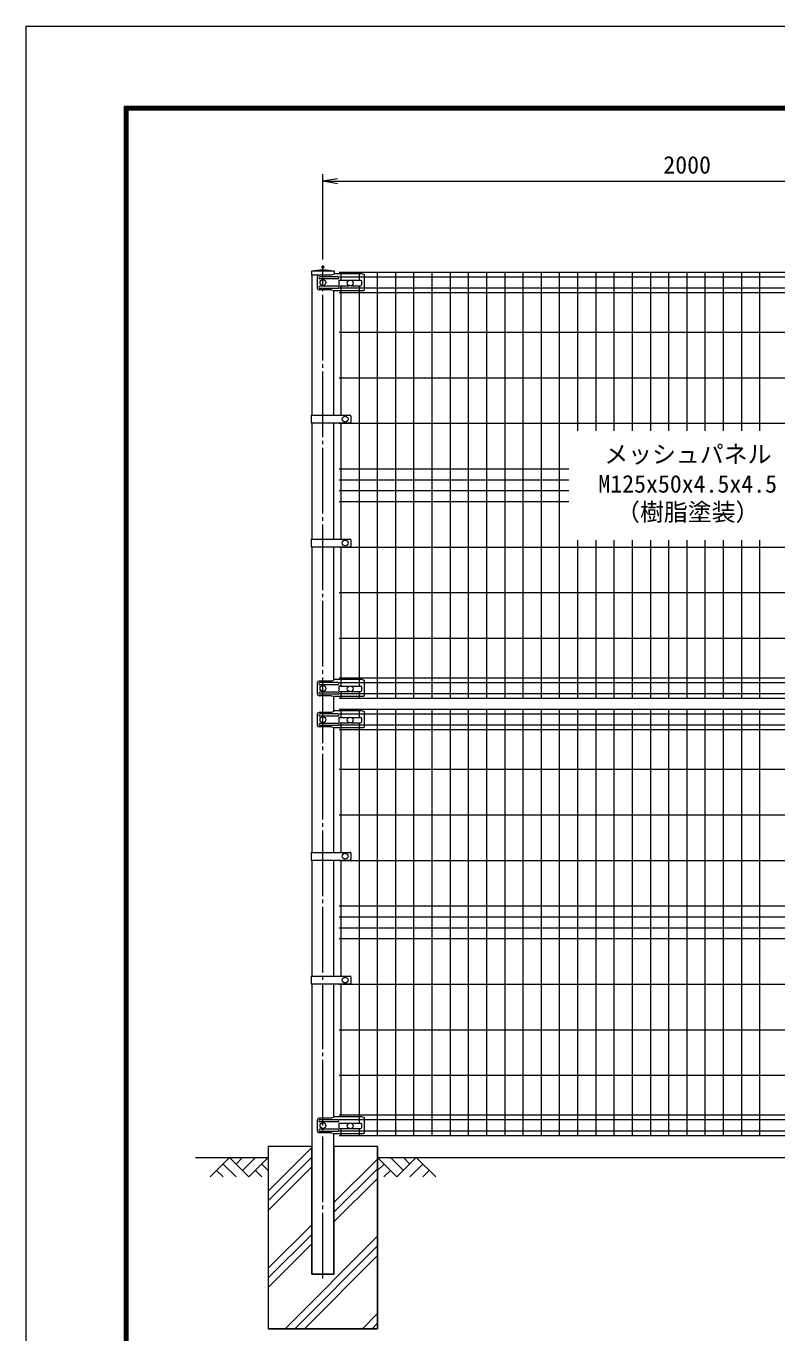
# Model space of a CAD drawing. Units: millimetres, scale not verified. Extents: x -4200 to 4200, y -2970 to 2970.
# Drawn here: x -4200 to -2138, y -617 to 2970 of the extents above; entities that cross this region are included whole.
import ezdxf
from ezdxf.enums import TextEntityAlignment as Align

# ---------------------------------------------------------------- set-up
doc = ezdxf.new("R2010")
doc.units = ezdxf.units.MM
doc.header["$LTSCALE"] = 10
doc.header["$PDMODE"] = 32
doc.header["$PDSIZE"] = 5
doc.linetypes.add('LONG_CHAIN', pattern=[21, 18, -1, 1, -1])
for name, color, linetype, lineweight in [('0-3_D-STR1', 1, 'Continuous', 9), ('0-4_D-BMK', 2, 'LONG_CHAIN', 9), ('0-5_D-STR-DIM', 7, 'Continuous', 9), ('0-6_0', 7, 'Continuous', 9), ('0-8_D-STR2', 7, 'Continuous', 9), ('0-9_D-STR3', 3, 'Continuous', 9), ('0-A_D-STR-TXT', 7, 'Continuous', 9), ('0-B_D-DCR-HCH', 7, 'Continuous', 9), ('0-C_D-BGD', 7, 'Continuous', 9), ('0-D_D-STR4', 7, 'Continuous', 9), ('0-E_D-TTL', 7, 'Continuous', 9)]:
    doc.layers.add(name, color=color, linetype=linetype, lineweight=lineweight)
doc.layers.add('0-7_Defpoints', color=7, linetype='Continuous')
doc.styles.add('ＭＳ ゴシック', font='')
doc.styles.get('ＭＳ ゴシック').set_extended_font_data('MS Gothic')

# ---------------------------------------------------------------- blocks, each defined once
blk = doc.blocks.new('_Open')
at = {"layer": '0-6_0'}
blk.add_line((-10, 1.667), (0, 0), dxfattribs=at)
blk.add_lwpolyline([(-10, -1.667), (0, 0), (-10, 0)], dxfattribs=at)

msp = doc.modelspace()

# ---------------------------------------------------------------- linework, layer by layer
at = {"layer": '0-3_D-STR1'}
for p, q in [((-3353.52, 2296.98), (-3416.42, 2296.98)), ((-3416.42, 2296.98), (-3416.42, 2285.98)), ((-3353.52, 2296.98), (-3416.42, 2296.98)), ((-3416.42, 2296.98), (-3416.42, 2285.98)), ((-3353.52, 2289.65), (-3353.52, 2296.98)), ((-3353.52, 2289.65), (-3353.52, 2296.98)), ((-3360.99, 2285.98), (-3416.42, 2285.98)), ((-3360.99, 2285.98), (-3416.42, 2285.98)), ((-3415.22, 2285.98), (-3415.22, 1901.73)), ((-3354.72, 1901.73), (-3354.72, 2244.59)), ((-3415.22, 1880.73), (-3415.22, 1561.73)), ((-3354.72, 1561.73), (-3354.72, 1880.73)), ((-3415.22, 1540.73), (-3415.22, 701.73)), ((-3354.72, 1174.07), (-3354.72, 1540.73)), ((-3354.72, 1089.06), (-3354.72, 1130.16)), ((-3354.72, 701.73), (-3354.72, 1044.59)), ((-3415.22, 680.73), (-3415.22, 361.73)), ((-3354.72, 361.73), (-3354.72, 680.73)), ((-3415.22, 340.73), (-3415.22, -456.02)), ((-3354.72, -24.94), (-3354.72, 340.73)), ((-3354.72, -456.02), (-3354.72, -69.41)), ((-3415.22, -456.02), (-3354.72, -456.02))]:
    msp.add_line(p, q, dxfattribs=at)
msp.add_arc((-3384.97, 2137.55), 162.5, 78.84081, 101.15919, dxfattribs=at)
msp.add_arc((-3384.97, 2137.55), 162.5, 78.84081, 101.15919, dxfattribs=at)
at = {"layer": '0-4_D-BMK'}
msp.add_line((-3384.97, -468.02), (-3384.97, 2308.98), dxfattribs=at)
at = {"layer": '0-5_D-STR-DIM'}
for p, q in [((-3384.97, 2328.98), (-3384.97, 2563.98)), ((-3384.97, 2328.98), (-3384.97, 2563.98)), ((-3344.97, 2543.98), (-1424.97, 2543.98)), ((-3344.97, 2543.98), (-1424.97, 2543.98))]:
    msp.add_line(p, q, dxfattribs=at)
at = {"layer": '0-7_Defpoints'}
msp.add_point((-3384.97, 2308.98), dxfattribs=at)
at = {"layer": '0-8_D-STR2'}
for p, q in [((-1429.97, 2293.98), (-3339.97, 2293.98)), ((-1429.97, 2281.1), (-3339.97, 2281.1)), ((-3334.97, 2272.46), (-3334.97, 2293.98)), ((-3284.97, 2272.46), (-3284.97, 2293.98)), ((-3234.97, 1123.98), (-3234.97, 2293.98)), ((-3184.97, 1123.98), (-3184.97, 2293.98)), ((-3134.97, 1123.98), (-3134.97, 2293.98)), ((-3084.97, 1123.98), (-3084.97, 2293.98)), ((-3034.97, 1123.98), (-3034.97, 2293.98)), ((-2984.97, 1123.98), (-2984.97, 2293.98)), ((-2934.97, 1123.98), (-2934.97, 2293.98)), ((-2884.97, 1123.98), (-2884.97, 2293.98)), ((-2834.97, 1123.98), (-2834.97, 2293.98)), ((-2784.97, 1123.98), (-2784.97, 2293.98)), ((-2734.97, 1123.98), (-2734.97, 2293.98)), ((-2684.97, 1858.98), (-2684.97, 2293.98)), ((-2634.97, 1858.98), (-2634.97, 2293.98)), ((-2584.97, 1858.98), (-2584.97, 2293.98)), ((-2534.97, 1858.98), (-2534.97, 2293.98)), ((-2484.97, 1858.98), (-2484.97, 2293.98)), ((-2434.97, 1858.98), (-2434.97, 2293.98)), ((-2384.97, 1858.98), (-2384.97, 2293.98)), ((-2334.97, 1858.98), (-2334.97, 2293.98)), ((-2284.97, 1858.98), (-2284.97, 2293.98)), ((-2234.97, 1858.98), (-2234.97, 2293.98)), ((-2184.97, 1858.98), (-2184.97, 2293.98)), ((-1429.97, 2250.85), (-3339.97, 2250.85)), ((-1429.97, 2237.98), (-3339.97, 2237.98)), ((-3334.97, 1901.73), (-3334.97, 2257.46)), ((-3284.97, 1158.46), (-3284.97, 2257.46)), ((-1429.97, 2128.98), (-3339.97, 2128.98)), ((-1429.97, 2003.98), (-3339.97, 2003.98)), ((-1429.97, 1878.98), (-3339.97, 1878.98)), ((-3334.97, 1561.73), (-3334.97, 1880.73)), ((-2709.97, 1753.98), (-3339.97, 1753.98)), ((-2709.97, 1723.98), (-3339.97, 1723.98)), ((-2709.97, 1693.98), (-3339.97, 1693.98)), ((-2709.97, 1663.98), (-3339.97, 1663.98)), ((-2684.97, 1123.98), (-2684.97, 1558.98)), ((-2634.97, 1123.98), (-2634.97, 1558.98)), ((-2584.97, 1123.98), (-2584.97, 1558.98)), ((-2534.97, 1123.98), (-2534.97, 1558.98)), ((-2484.97, 1123.98), (-2484.97, 1558.98)), ((-2434.97, 1123.98), (-2434.97, 1558.98)), ((-2384.97, 1123.98), (-2384.97, 1558.98)), ((-2334.97, 1123.98), (-2334.97, 1558.98)), ((-2284.97, 1123.98), (-2284.97, 1558.98)), ((-2234.97, 1123.98), (-2234.97, 1558.98)), ((-2184.97, 1123.98), (-2184.97, 1558.98)), ((-1429.97, 1538.98), (-3339.97, 1538.98)), ((-3334.97, 1158.46), (-3334.97, 1540.73)), ((-1429.97, 1413.98), (-3339.97, 1413.98)), ((-1429.97, 1288.98), (-3339.97, 1288.98)), ((-1429.97, 1179.98), (-3339.97, 1179.98)), ((-1429.97, 1167.1), (-3339.97, 1167.1)), ((-1429.97, 1136.85), (-3339.97, 1136.85)), ((-1429.97, 1123.98), (-3339.97, 1123.98)), ((-3334.97, 1123.98), (-3334.97, 1143.46)), ((-3284.97, 1123.98), (-3284.97, 1143.46)), ((-1429.97, 1093.98), (-3339.97, 1093.98)), ((-1429.97, 1081.1), (-3339.97, 1081.1)), ((-3334.97, 1072.46), (-3334.97, 1093.98)), ((-3284.97, 1072.46), (-3284.97, 1093.98)), ((-3234.97, -76.02), (-3234.97, 1093.98)), ((-3184.97, -76.02), (-3184.97, 1093.98)), ((-3134.97, -76.02), (-3134.97, 1093.98)), ((-3084.97, -76.02), (-3084.97, 1093.98)), ((-3034.97, -76.02), (-3034.97, 1093.98)), ((-2984.97, -76.02), (-2984.97, 1093.98)), ((-2934.97, -76.02), (-2934.97, 1093.98)), ((-2884.97, -76.02), (-2884.97, 1093.98)), ((-2834.97, -76.02), (-2834.97, 1093.98)), ((-2784.97, -76.02), (-2784.97, 1093.98)), ((-2734.97, -76.02), (-2734.97, 1093.98)), ((-2684.97, -76.02), (-2684.97, 1093.98)), ((-2634.97, -76.02), (-2634.97, 1093.98)), ((-2584.97, -76.02), (-2584.97, 1093.98)), ((-2534.97, -76.02), (-2534.97, 1093.98)), ((-2484.97, -76.02), (-2484.97, 1093.98)), ((-2434.97, -76.02), (-2434.97, 1093.98)), ((-2384.97, -76.02), (-2384.97, 1093.98)), ((-2334.97, -76.02), (-2334.97, 1093.98)), ((-2284.97, -76.02), (-2284.97, 1093.98)), ((-2234.97, -76.02), (-2234.97, 1093.98)), ((-2184.97, -76.02), (-2184.97, 1093.98)), ((-1429.97, 1050.85), (-3339.97, 1050.85)), ((-3334.97, 701.73), (-3334.97, 1057.46)), ((-3284.97, -41.54), (-3284.97, 1057.46)), ((-1429.97, 1037.98), (-3339.97, 1037.98)), ((-1429.97, 928.98), (-3339.97, 928.98)), ((-1429.97, 803.98), (-3339.97, 803.98)), ((-1429.97, 678.98), (-3339.97, 678.98)), ((-3334.97, 361.73), (-3334.97, 680.73)), ((-1429.97, 553.98), (-3339.97, 553.98)), ((-1429.97, 523.98), (-3339.97, 523.98)), ((-1429.97, 493.98), (-3339.97, 493.98)), ((-1429.97, 463.98), (-3339.97, 463.98)), ((-1429.97, 338.98), (-3339.97, 338.98)), ((-3334.97, -24.02), (-3334.97, 340.73)), ((-1429.97, 213.98), (-3339.97, 213.98)), ((-1429.97, 88.98), (-3339.97, 88.98)), ((-1429.97, -20.02), (-3339.97, -20.02)), ((-1429.97, -32.9), (-3339.97, -32.9)), ((-1429.97, -63.15), (-3339.97, -63.15)), ((-3334.97, -76.02), (-3334.97, -56.54)), ((-3284.97, -76.02), (-3284.97, -56.54)), ((-1429.97, -76.02), (-3339.97, -76.02))]:
    msp.add_line(p, q, dxfattribs=at)
at = {"layer": '0-9_D-STR3'}
for p, q in [((-3400.46, 2280.98), (-3400.46, 2250.98)), ((-3360.99, 2285.98), (-3395.46, 2285.98)), ((-3344.39, 2281.98), (-3393.39, 2281.98)), ((-3344.39, 2275.98), (-3393.39, 2275.98)), ((-3352.85, 2289.98), (-3360.99, 2285.98)), ((-3276.97, 2289.98), (-3352.85, 2289.98)), ((-3340.97, 2270.46), (-3340.97, 2259.46)), ((-3338.97, 2272.46), (-3312.76, 2272.46)), ((-3307.19, 2272.46), (-3280.97, 2272.46)), ((-3278.97, 2270.46), (-3278.97, 2259.46)), ((-3276.97, 2289.98), (-3271.97, 2288.98)), ((-3271.97, 2288.98), (-3271.97, 2245.16)), ((-3360.99, 2245.98), (-3395.46, 2245.98)), ((-3344.39, 2255.98), (-3393.39, 2255.98)), ((-3344.39, 2249.98), (-3393.39, 2249.98)), ((-3360.99, 2245.98), (-3352.77, 2244.16)), ((-3352.77, 2244.16), (-3272.97, 2244.16)), ((-3338.97, 2257.46), (-3312.76, 2257.46)), ((-3307.19, 2257.46), (-3280.97, 2257.46)), ((-3417.52, 1901.73), (-3309.97, 1901.73)), ((-3417.52, 1901.73), (-3417.52, 1880.73)), ((-3417.52, 1880.73), (-3309.97, 1880.73)), ((-3307.97, 1899.73), (-3307.97, 1882.73)), ((-3417.52, 1561.73), (-3309.97, 1561.73)), ((-3417.52, 1561.73), (-3417.52, 1540.73)), ((-3307.97, 1559.73), (-3307.97, 1542.73)), ((-3417.52, 1540.73), (-3309.97, 1540.73)), ((-3400.46, 1166.98), (-3400.46, 1136.98)), ((-3360.99, 1171.98), (-3395.46, 1171.98)), ((-3344.39, 1167.98), (-3393.39, 1167.98)), ((-3344.39, 1161.98), (-3393.39, 1161.98)), ((-3352.85, 1175.98), (-3360.99, 1171.98)), ((-3276.97, 1175.98), (-3352.85, 1175.98)), ((-3340.97, 1156.46), (-3340.97, 1145.46)), ((-3338.97, 1158.46), (-3312.76, 1158.46)), ((-3307.19, 1158.46), (-3280.97, 1158.46)), ((-3278.97, 1156.46), (-3278.97, 1145.46)), ((-3276.97, 1175.98), (-3271.97, 1174.98)), ((-3271.97, 1174.98), (-3271.97, 1131.16)), ((-3360.99, 1131.98), (-3395.46, 1131.98)), ((-3344.39, 1141.98), (-3393.39, 1141.98)), ((-3344.39, 1135.98), (-3393.39, 1135.98)), ((-3360.99, 1131.98), (-3352.77, 1130.16)), ((-3352.77, 1130.16), (-3272.97, 1130.16)), ((-3338.97, 1143.46), (-3312.76, 1143.46)), ((-3307.19, 1143.46), (-3280.97, 1143.46)), ((-3400.46, 1080.98), (-3400.46, 1050.98)), ((-3360.99, 1085.98), (-3395.46, 1085.98)), ((-3344.39, 1081.98), (-3393.39, 1081.98)), ((-3352.85, 1089.98), (-3360.99, 1085.98)), ((-3276.97, 1089.98), (-3352.85, 1089.98)), ((-3276.97, 1089.98), (-3271.97, 1088.98)), ((-3271.97, 1088.98), (-3271.97, 1045.16)), ((-3360.99, 1045.98), (-3395.46, 1045.98)), ((-3344.39, 1075.98), (-3393.39, 1075.98)), ((-3344.39, 1055.98), (-3393.39, 1055.98)), ((-3344.39, 1049.98), (-3393.39, 1049.98)), ((-3360.99, 1045.98), (-3352.77, 1044.16)), ((-3352.77, 1044.16), (-3272.97, 1044.16)), ((-3340.97, 1070.46), (-3340.97, 1059.46)), ((-3338.97, 1072.46), (-3312.76, 1072.46)), ((-3338.97, 1057.46), (-3312.76, 1057.46)), ((-3307.19, 1072.46), (-3280.97, 1072.46)), ((-3307.19, 1057.46), (-3280.97, 1057.46)), ((-3278.97, 1070.46), (-3278.97, 1059.46)), ((-3417.52, 701.73), (-3309.97, 701.73)), ((-3417.52, 701.73), (-3417.52, 680.73)), ((-3307.97, 699.73), (-3307.97, 682.73)), ((-3417.52, 680.73), (-3309.97, 680.73)), ((-3417.52, 361.73), (-3309.97, 361.73)), ((-3417.52, 361.73), (-3417.52, 340.73)), ((-3307.97, 359.73), (-3307.97, 342.73)), ((-3417.52, 340.73), (-3309.97, 340.73)), ((-3400.46, -33.02), (-3400.46, -63.02)), ((-3360.99, -28.02), (-3395.46, -28.02)), ((-3344.39, -32.02), (-3393.39, -32.02)), ((-3352.85, -24.02), (-3360.99, -28.02)), ((-3276.97, -24.02), (-3352.85, -24.02)), ((-3276.97, -24.02), (-3271.97, -25.02)), ((-3271.97, -25.02), (-3271.97, -68.84)), ((-3360.99, -68.02), (-3395.46, -68.02)), ((-3344.39, -38.02), (-3393.39, -38.02)), ((-3344.39, -58.02), (-3393.39, -58.02)), ((-3344.39, -64.02), (-3393.39, -64.02)), ((-3360.99, -68.02), (-3352.77, -69.84)), ((-3352.77, -69.84), (-3272.97, -69.84)), ((-3340.97, -43.54), (-3340.97, -54.54)), ((-3338.97, -41.54), (-3312.76, -41.54)), ((-3338.97, -56.54), (-3312.76, -56.54)), ((-3307.19, -41.54), (-3280.97, -41.54)), ((-3307.19, -56.54), (-3280.97, -56.54)), ((-3278.97, -43.54), (-3278.97, -54.54))]:
    msp.add_line(p, q, dxfattribs=at)
for centre in [(-3384.97, 2265.98), (-3309.97, 2264.96), (-3323.97, 1891.23), (-3323.97, 1551.23), (-3384.97, 1151.98), (-3309.97, 1150.96), (-3384.97, 1065.98), (-3309.97, 1064.96), (-3323.97, 691.23), (-3323.97, 351.23), (-3384.97, -48.02), (-3309.97, -49.04)]:
    msp.add_circle(centre, 8, dxfattribs=at)
for centre, radius, start, end in [((-3395.46, 2280.98), 5, 90, 180), ((-3393.39, 2278.98), 3, 90, 270), ((-3344.39, 2278.98), 3, 270, 90), ((-3338.97, 2270.46), 2, 90, 180), ((-3280.97, 2270.46), 2, 0, 90), ((-3395.46, 2250.98), 5, 180, 270), ((-3393.39, 2252.98), 3, 90, 270), ((-3344.39, 2252.98), 3, 270, 90), ((-3338.97, 2259.46), 2, 180, 270), ((-3280.97, 2259.46), 2, 270, 0), ((-3272.97, 2245.16), 1, 270, 0), ((-3309.97, 1899.73), 2, 0, 90), ((-3309.97, 1882.73), 2, 270, 0), ((-3309.97, 1559.73), 2, 0, 90), ((-3309.97, 1542.73), 2, 270, 0), ((-3395.46, 1166.98), 5, 90, 180), ((-3393.39, 1164.98), 3, 90, 270), ((-3344.39, 1164.98), 3, 270, 90), ((-3338.97, 1156.46), 2, 90, 180), ((-3280.97, 1156.46), 2, 0, 90), ((-3395.46, 1136.98), 5, 180, 270), ((-3393.39, 1138.98), 3, 90, 270), ((-3344.39, 1138.98), 3, 270, 90), ((-3338.97, 1145.46), 2, 180, 270), ((-3280.97, 1145.46), 2, 270, 0), ((-3272.97, 1131.16), 1, 270, 0), ((-3395.46, 1080.98), 5, 90, 180), ((-3393.39, 1078.98), 3, 90, 270), ((-3344.39, 1078.98), 3, 270, 90), ((-3395.46, 1050.98), 5, 180, 270), ((-3393.39, 1052.98), 3, 90, 270), ((-3344.39, 1052.98), 3, 270, 90), ((-3338.97, 1070.46), 2, 90, 180), ((-3338.97, 1059.46), 2, 180, 270), ((-3280.97, 1070.46), 2, 0, 90), ((-3280.97, 1059.46), 2, 270, 0), ((-3272.97, 1045.16), 1, 270, 0), ((-3309.97, 699.73), 2, 0, 90), ((-3309.97, 682.73), 2, 270, 0), ((-3309.97, 359.73), 2, 0, 90), ((-3309.97, 342.73), 2, 270, 0), ((-3395.46, -33.02), 5, 90, 180), ((-3393.39, -35.02), 3, 90, 270), ((-3344.39, -35.02), 3, 270, 90), ((-3395.46, -63.02), 5, 180, 270), ((-3393.39, -61.02), 3, 90, 270), ((-3344.39, -61.02), 3, 270, 90), ((-3338.97, -43.54), 2, 90, 180), ((-3338.97, -54.54), 2, 180, 270), ((-3280.97, -43.54), 2, 0, 90), ((-3280.97, -54.54), 2, 270, 0), ((-3272.97, -68.84), 1, 270, 0)]:
    msp.add_arc(centre, radius, start, end, dxfattribs=at)
at = {"layer": '0-B_D-DCR-HCH'}
for p, q in [((-3641.4, -136.02), (-3694.61, -189.23)), ((-3641.4, -136.02), (-3588.19, -189.23)), ((-3623.66, -153.76), (-3605.92, -136.02)), ((-3605.92, -171.5), (-3570.45, -136.02)), ((-3588.19, -189.23), (-3534.97, -136.02)), ((-3534.97, -227.9), (-3415.22, -108.15)), ((-3534.97, -254.41), (-3415.22, -134.66)), ((-3354.72, -259.78), (-3234.97, -140.03)), ((-3181.76, -189.23), (-3234.97, -136.02)), ((-3164.03, -171.5), (-3199.5, -136.02)), ((-3128.55, -136.02), (-3181.76, -189.23)), ((-3146.2, -153.85), (-3164.03, -136.02)), ((-3128.55, -136.02), (-3075.34, -189.23)), ((-3676.87, -171.5), (-3659.05, -189.23)), ((-3659.14, -153.76), (-3623.5, -189.23)), ((-3570.45, -171.5), (-3552.63, -189.23)), ((-3552.71, -153.76), (-3534.97, -171.41)), ((-3534.97, -280.93), (-3415.22, -161.18)), ((-3354.72, -286.29), (-3234.97, -166.54)), ((-3217.24, -153.76), (-3234.97, -171.41)), ((-3199.5, -171.5), (-3217.32, -189.23)), ((-3110.81, -153.76), (-3146.45, -189.23)), ((-3093.08, -171.5), (-3110.89, -189.23)), ((-3354.72, -312.81), (-3234.97, -193.06)), ((-3534.97, -440.03), (-3415.22, -320.28)), ((-3534.97, -466.54), (-3415.22, -346.79)), ((-3488.83, -606.02), (-3234.97, -352.16)), ((-3534.97, -493.06), (-3415.22, -373.31)), ((-3462.32, -606.02), (-3234.97, -378.68)), ((-3435.8, -606.02), (-3234.97, -405.19)), ((-3276.7, -606.02), (-3234.97, -564.29)), ((-3250.19, -606.02), (-3234.97, -590.81))]:
    msp.add_line(p, q, dxfattribs=at)
msp.add_lwpolyline([(-3234.97, -106.02), (-3354.72, -106.02), (-3354.72, -456.02), (-3415.22, -456.02), (-3415.22, -106.02), (-3534.97, -106.02), (-3534.97, -606.02), (-3234.97, -606.02)], close=True, dxfattribs=at)
at = {"layer": '0-C_D-BGD'}
for p, q in [((-3734.97, -136.02), (-3534.97, -136.02)), ((-3234.97, -136.02), (-1534.97, -136.02))]:
    msp.add_line(p, q, dxfattribs=at)
at = {"layer": '0-D_D-STR4'}
for p, q in [((-3534.97, -106.02), (-3534.97, -606.02)), ((-3415.22, -106.02), (-3534.97, -106.02)), ((-3234.97, -106.02), (-3354.72, -106.02)), ((-3234.97, -106.02), (-3234.97, -606.02)), ((-3234.97, -606.02), (-3534.97, -606.02))]:
    msp.add_line(p, q, dxfattribs=at)
at = {"layer": '0-E_D-TTL', "color": 2}
msp.add_lwpolyline([(-4200, 2970), (4200, 2970), (4200, -2970), (-4200, -2970)], close=True, dxfattribs=at)
at = {"layer": '0-E_D-TTL'}
for points in [[(-3930, 2750), (3930, 2750), (3930, -2750), (-3930, -2750)], [(-3927.5, 2747.5), (3927.5, 2747.5), (3927.5, -2747.5), (-3927.5, -2747.5)], [(-3925, 2745), (3925, 2745), (3925, -2745), (-3925, -2745)], [(-3922.5, 2742.5), (3922.5, 2742.5), (3922.5, -2742.5), (-3922.5, -2742.5)], [(-3920, 2740), (3920, 2740), (3920, -2740), (-3920, -2740)]]:
    msp.add_lwpolyline(points, close=True, dxfattribs=at)

# ---------------------------------------------------------------- block references
at = {"layer": '0-5_D-STR-DIM', "xscale": 4, "yscale": 4, "rotation": 180}
msp.add_blockref('_Open', (-3384.97, 2543.98), dxfattribs=at)
msp.add_blockref('_Open', (-3384.97, 2543.98), dxfattribs=at)

# ---------------------------------------------------------------- texts
at = {"layer": '0-5_D-STR-DIM', "style": 'ＭＳ ゴシック'}
msp.add_text('2000', height=48.09, dxfattribs=at).set_placement((-2450.22, 2550.73), align=Align.BOTTOM_LEFT)
msp.add_text('2000', height=48.09, dxfattribs=at).set_placement((-2450.22, 2550.73), align=Align.BOTTOM_LEFT)
at = {"layer": '0-A_D-STR-TXT', "style": 'ＭＳ ゴシック'}
for s, p in [('メッシュパネル', (-2612.39, 1756.38)), ('M125x50x4.5x4.5', (-2628.63, 1674.98)), ('（樹脂塗装）', (-2579.9, 1597.65))]:
    msp.add_text(s, height=48.09, dxfattribs=at).set_placement(p, align=Align.BOTTOM_LEFT)

doc.saveas('drawing.dxf')
